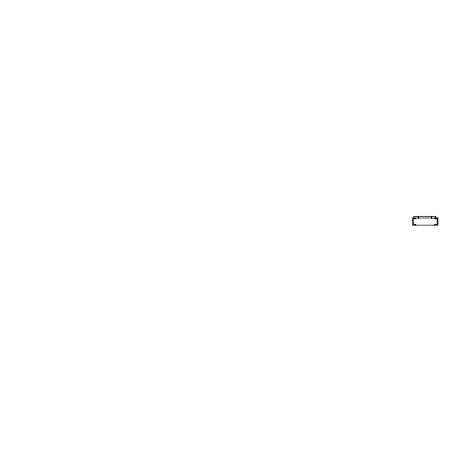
<?xml version="1.0" encoding="UTF-8"?>
<svg xmlns="http://www.w3.org/2000/svg" width="461" height="461" viewBox="0 0 461 461"><rect width="100%" height="100%" fill="white"/><g stroke="black" fill="none" stroke-linecap="round" stroke-linejoin="round"><path stroke-width="0.69" d="M435.847 218.364L435.847 216.324L413.782 216.324L413.782 218.364M434.775 218.013L434.775 218.802L437.155 218.802L437.155 224.357L434.775 224.357L434.775 225.152M431.433 216.324L431.433 218.433M418.196 216.324L418.196 218.433M415.741 218.013L415.741 218.802L413.361 218.802L413.361 224.357L415.741 224.357L415.741 225.152M437.95 218.013L412.566 218.013L412.566 225.152L437.95 225.152L437.95 218.013"/></g></svg>
